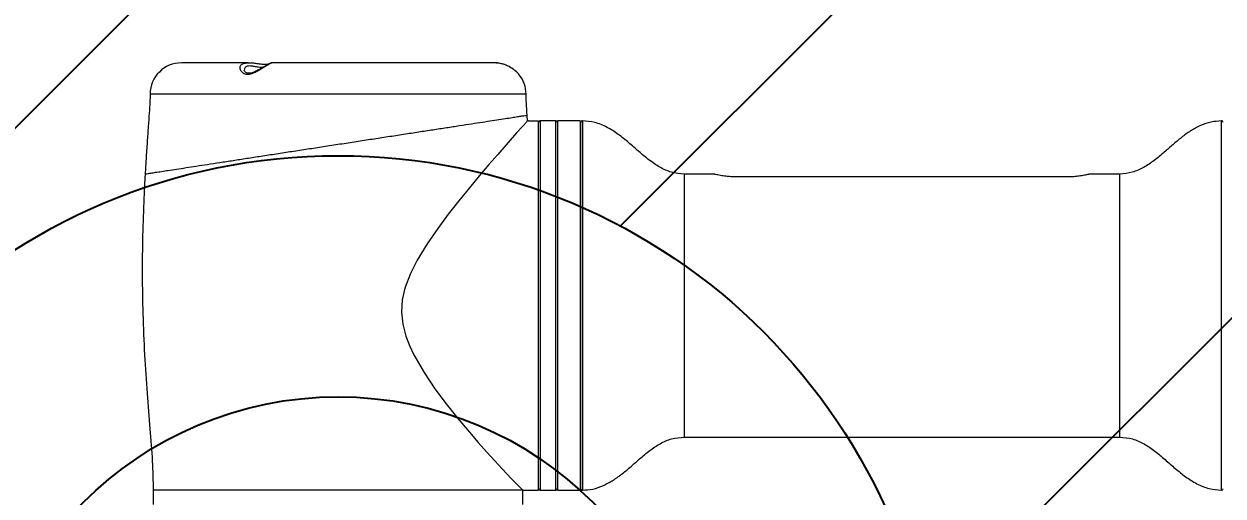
# Model space of a CAD drawing. Header units: millimetres. Extents: x 14 to 206, y 4 to 295.
# Drawn here: x 92.19 to 130.47, y 80.16 to 95.24 of the extents above; entities that cross this region are included whole.
import ezdxf

# ---------------------------------------------------------------- set-up
doc = ezdxf.new("R2010")
doc.units = ezdxf.units.MM
doc.layers.add('标注层', color=3, linetype='Continuous')
doc.styles.add('SLDTEXTSTYLE1', font='ARIAL.TTF', dxfattribs={"width": 0.5688})
doc.styles.add('SLDTEXTSTYLE2', font='ARIAL.TTF', dxfattribs={"width": 0.948})
doc.dimstyles.new('SLDDIMSTYLE1', dxfattribs={"dimtxt": 4.10931, "dimasz": 2, "dimexe": 0, "dimexo": 0.0625, "dimgap": 1.027327, "dimtad": 0, "dimtih": 1, "dimtoh": 1, "dimlfac": 10, "dimrnd": 1e-09, "dimzin": 12, "dimdsep": 46, "dimtxsty": 'SLDTEXTSTYLE1', "dimsah": 1, "dimcen": 0, "dimadec": 0, "dimazin": 3, "dimtfac": 1, "dimtofl": 0, "dimtmove": 0, "dimatfit": 3, "dimfxl": 0, "dimfrac": 2, "dimtolj": 1, "dimtzin": 12, "dimarcsym": 0})

# ---------------------------------------------------------------- blocks, each defined once
blk = doc.blocks.new('_D_5')
at = {"layer": '标注层'}
for p, q in [((30.365, 117.338), (13.78, 117.338)), ((45.332, 107.859), (30.365, 117.338)), ((102.222, 71.831), (45.332, 107.859))]:
    blk.add_line(p, q, dxfattribs=at)
blk.add_solid([(45.332, 107.859), (43.776, 109.141), (43.508, 108.718)], dxfattribs=at)
at = {"layer": '标注层', "attachment_point": 1, "style": 'SLDTEXTSTYLE2'}
for s, insert, char_height in [('S', (13.78, 122.795), 4.233), ('R673.39', (16.03, 122.795), 4.2333)]:
    blk.add_mtext(s, dxfattribs=dict(at, insert=insert, char_height=char_height))

msp = doc.modelspace()

# ---------------------------------------------------------------- hatches: boundary and pattern name
at = {"layer": '标注层'}
h = msp.add_hatch(dxfattribs=at)
h.set_pattern_fill('ANSI31', color=256, scale=5, style=0)
edge = h.paths.add_edge_path(flags=0)
edge.add_arc((102.2219, 71.8307), 67.3392, 0, 360)
edge = h.paths.add_edge_path(flags=0)
edge.add_arc((102.2219, 71.8307), 19.2, 0, 360)

# ---------------------------------------------------------------- linework, layer by layer
at = {"color": 7, "linetype": 'Continuous', "lineweight": 18}
for p, q in [((99.3458, 93.9957), (97.2219, 93.9957)), ((99.9048, 93.9461), (99.873, 93.9451)), ((107.2024, 93.9957), (100.1148, 93.9957)), ((107.9181, 93.7054), (107.8754, 93.7447)), ((108.2692, 92.1427), (108.2562, 92.3237)), ((108.2991, 92.1457), (108.266, 92.1457)), ((108.4719, 92.1431), (108.6219, 92.1431)), ((108.6219, 80.3457), (108.6219, 92.1431)), ((109.1719, 92.1457), (108.6719, 92.1457)), ((109.9519, 92.1457), (109.2219, 92.1457)), ((109.2219, 92.1457), (109.2219, 80.3457)), ((109.9519, 92.1457), (109.9519, 80.3457)), ((109.9719, 91.9957), (109.9519, 91.9957)), ((109.9719, 80.3964), (109.9719, 92.095)), ((114.2552, 90.4457), (113.2719, 90.4457)), ((114.8836, 90.3657), (125.5602, 90.3657)), ((127.1719, 90.4457), (126.1885, 90.4457)), ((113.2719, 82.0457), (127.1719, 82.0457)), ((109.9519, 80.4957), (109.9719, 80.4957)), ((96.3219, 80.3457), (96.3219, 79.8957)), ((108.1219, 80.3457), (108.6219, 80.3457)), ((108.1219, 79.8957), (108.1219, 80.3457)), ((108.6719, 80.3457), (109.1719, 80.3457)), ((109.2219, 80.3457), (109.9519, 80.3457))]:
    msp.add_line(p, q, dxfattribs=at)
at = {"color": 8, "linetype": 'Continuous', "lineweight": 18}
for p, q in [((102.2219, 92.9957), (96.2219, 92.9957)), ((108.2219, 92.9957), (102.2219, 92.9957)), ((108.6719, 92.1457), (108.6719, 80.3457)), ((109.1719, 80.3457), (109.1719, 92.1457)), ((110.0233, 92.1449), (110.0233, 80.3464)), ((130.4204, 80.3464), (130.4204, 92.1449)), ((113.2719, 90.4457), (113.2719, 82.0457)), ((127.1719, 90.4457), (127.1719, 82.0457)), ((108.1219, 80.3457), (96.3219, 80.3457))]:
    msp.add_line(p, q, dxfattribs=at)
at = {"color": 7, "linetype": 'Continuous', "lineweight": 18, "flags": 128}
msp.add_lwpolyline([(108.266, 92.1425), (108.2626, 92.1388), (108.2316, 92.1045), (108.1151, 91.975), (107.9213, 91.7583), (107.6504, 91.4523), (107.3159, 91.0697), (107.0365, 90.7458), (106.7372, 90.3934), (106.4136, 90.0049), (106.079, 89.5925), (105.7396, 89.1595), (105.4005, 88.7043), (105.0616, 88.2143), (104.7455, 87.6951), (104.5282, 87.2649), (104.3552, 86.8024), (104.2718, 86.4274), (104.2467, 86.033), (104.2858, 85.6506), (104.3835, 85.2703), (104.4995, 84.9651), (104.6378, 84.6722), (104.9642, 84.1071), (105.3139, 83.5907), (105.6761, 83.1053), (106.0491, 82.6362), (106.4149, 82.1978), (106.6965, 81.8716), (106.9654, 81.5682), (107.2242, 81.2834), (107.461, 81.0283), (107.7577, 80.7165), (107.8812, 80.5893), (107.9817, 80.4868), (108.0853, 80.3823), (108.1219, 80.3457), (108.1219, 80.3457)], dxfattribs=at)
at = {"color": 7, "linetype": 'Continuous', "lineweight": 18}
for centre, radius, start, end in [((97.2219, 92.9957), 1, 90, 180), ((107.2219, 92.9957), 1, 0, 39.26096), ((108.6719, 92.0957), 0.05, 90, 180), ((109.1719, 92.0957), 0.05, 0, 90), ((110.0219, 92.095), 0.05, 88.34659, 180), ((130.4219, 92.095), 0.05, 0, 91.65341), ((108.6719, 80.3957), 0.05, 180, 270), ((109.1719, 80.3957), 0.05, 270, 0), ((110.0219, 80.3964), 0.05, 180, 271.65341), ((130.4219, 80.3964), 0.05, 268.34659, 360)]:
    msp.add_arc(centre, radius, start, end, dxfattribs=at)
at = {"color": 8, "linetype": 'Continuous', "lineweight": 18}
for points, knots in [([(99.9736, 93.9249), (99.9731, 93.9246), (99.9363, 93.9033), (99.8472, 93.8492), (99.6971, 93.7569), (99.5702, 93.6886), (99.4633, 93.6455), (99.3703, 93.6202), (99.2651, 93.6262), (99.1711, 93.6711), (99.1048, 93.7517), (99.0812, 93.8556), (99.1231, 93.9418), (99.2195, 93.99), (99.3081, 93.9931), (99.3478, 93.9944)], [0, 0, 0, 0, 0.0013032, 0.092746, 0.1973373, 0.289352, 0.3133977, 0.3775664, 0.441563, 0.5016467, 0.5998809, 0.7035281, 0.8249339, 0.9215807, 1, 1, 1, 1]), ([(99.8129, 93.8463), (99.8027, 93.8459), (99.7549, 93.8435), (99.6518, 93.8612), (99.5249, 93.8848), (99.4085, 93.8993), (99.3106, 93.8903), (99.2355, 93.8471), (99.227, 93.7935), (99.2222, 93.7632)], [0, 0, 0, 0, 0.0432211, 0.2025504, 0.3517652, 0.4938869, 0.636167, 0.795027, 1, 1, 1, 1]), ([(100.1152, 93.9928), (100.1153, 93.9937), (100.1156, 93.9975), (100.0664, 93.9772), (100.0039, 93.942), (99.9736, 93.9249)], [0, 0, 0, 0, 0.13394032, 0.57968235, 1, 1, 1, 1]), ([(107.8754, 93.7447), (107.8728, 93.7468), (107.8308, 93.7813), (107.7255, 93.8563), (107.5459, 93.94), (107.3635, 93.9876), (107.2637, 93.9918), (107.218, 93.9937)], [0, 0, 0, 0, 0.01751846, 0.27965723, 0.58623516, 0.81056538, 1, 1, 1, 1]), ([(107.9959, 93.6284), (107.9959, 93.6284), (107.9958, 93.6284), (107.9685, 93.6601), (107.9333, 93.6917), (107.9181, 93.7054)], [0, 0, 0, 0, 0.282183, 0.6893886, 1, 1, 1, 1]), ([(96.0609, 90.4478), (96.0649, 90.4485), (96.0729, 90.4497), (96.1376, 90.4596), (96.2422, 90.4757), (96.3893, 90.4984), (96.5748, 90.5269), (96.7981, 90.5613), (97.0609, 90.6017), (97.3598, 90.6477), (97.6897, 90.6984), (98.0505, 90.7539), (98.4433, 90.8144), (98.8632, 90.879), (99.3035, 90.9467), (99.7647, 91.0177), (100.247, 91.0919), (100.7443, 91.1684), (101.2484, 91.2459), (101.7604, 91.3247), (102.2802, 91.4047), (102.7999, 91.4846), (103.311, 91.5632), (103.8151, 91.6408), (104.3122, 91.7173), (104.7934, 91.7913), (105.2508, 91.8617), (105.6865, 91.9287), (106.1009, 91.9924), (106.4854, 92.0516), (106.8342, 92.1053), (107.1494, 92.1538), (107.4316, 92.1972), (107.6743, 92.2345), (107.8745, 92.2653), (108.0342, 92.2899), (108.1543, 92.3084), (108.2274, 92.3196), (108.259, 92.3245), (108.2533, 92.3236), (108.2521, 92.3234)], [0, 0, 0, 0, 0.0260537, 0.0521074, 0.0789178, 0.1057283, 0.1317919, 0.1578558, 0.1846675, 0.2114795, 0.2377091, 0.263939, 0.2909158, 0.3178928, 0.3443883, 0.370884, 0.3981347, 0.4253854, 0.4521373, 0.4788893, 0.5064101, 0.533931, 0.5608203, 0.5877095, 0.6153823, 0.6430548, 0.6698983, 0.6967418, 0.7243776, 0.7520132, 0.7786405, 0.8052677, 0.8326862, 0.8601043, 0.8864337, 0.9127631, 0.9398721, 0.9669809, 0.9930648, 1, 1, 1, 1])]:
    msp.add_open_spline(points, degree=3, knots=knots, dxfattribs=at)
at = {"color": 7, "linetype": 'Continuous', "lineweight": 18}
for points, knots in [([(99.9389, 93.9185), (99.924, 93.9101), (99.8795, 93.885), (99.7936, 93.835), (99.6851, 93.7732), (99.5798, 93.7188), (99.4869, 93.6808), (99.4061, 93.6608), (99.3399, 93.6608), (99.2907, 93.6769), (99.2506, 93.7052), (99.2243, 93.7442), (99.2233, 93.7567), (99.2228, 93.7629)], [0, 0, 0, 0, 0.0578206, 0.1727448, 0.2895368, 0.3935152, 0.4778852, 0.5477024, 0.6187147, 0.6919106, 0.7780129, 0.8900002, 1, 1, 1, 1]), ([(99.3478, 93.9944), (99.352, 93.9949), (99.3748, 93.9972), (99.4048, 93.9929), (99.4293, 93.9894)], [0, 0, 0, 0, 0.1838254, 1, 1, 1, 1]), ([(100.0208, 93.9618), (100.007, 93.9582), (99.9754, 93.95), (99.8973, 93.9428), (99.7967, 93.9456), (99.6835, 93.9587), (99.5633, 93.9757), (99.4764, 93.9896), (99.4345, 93.991), (99.4309, 93.9911)], [0, 0, 0, 0, 0.13070343, 0.29816418, 0.45811718, 0.62212739, 0.79577202, 0.98261233, 1, 1, 1, 1]), ([(100.1147, 93.9954), (100.1107, 93.995), (100.1013, 93.9943), (100.0885, 93.991), (100.0697, 93.9849), (100.0394, 93.9717), (99.9915, 93.9476), (99.9522, 93.9259), (99.9389, 93.9185)], [0, 0, 0, 0, 0.0446081, 0.1062157, 0.2191522, 0.4788448, 0.8228716, 1, 1, 1, 1]), ([(107.876, 93.7435), (107.8712, 93.7477), (107.8421, 93.7735), (107.7668, 93.8266), (107.6557, 93.8898), (107.5286, 93.9428), (107.3985, 93.9781), (107.2786, 93.9955), (107.2114, 93.9944), (107.1844, 93.9939)], [0, 0, 0, 0, 0.0337524, 0.2059949, 0.3921516, 0.5524378, 0.7250381, 0.8895025, 1, 1, 1, 1]), ([(107.958, 93.6692), (107.9498, 93.6776), (107.9389, 93.689), (107.9227, 93.7029), (107.9186, 93.7064)], [0, 0, 0, 0, 0.7471032, 1, 1, 1, 1]), ([(107.9947, 93.6299), (107.9928, 93.6321), (107.9879, 93.6378), (107.9694, 93.6572), (107.958, 93.6692)], [0, 0, 0, 0, 0.3810729, 1, 1, 1, 1]), ([(96.2219, 92.9957), (96.2197, 92.9103), (96.2145, 92.7087), (96.1904, 92.3654), (96.1603, 91.9429), (96.1248, 91.4533), (96.0903, 90.9476), (96.0705, 90.6061), (96.0613, 90.4478)], [0, 0, 0, 0, 0.10040459, 0.23684825, 0.40433578, 0.59810575, 0.81368083, 1, 1, 1, 1]), ([(108.2562, 92.3237), (108.2561, 92.3252), (108.2468, 92.4555), (108.2306, 92.6793), (108.2244, 92.902), (108.2219, 92.9957)], [0, 0, 0, 0, 0.0067335, 0.5822661, 1, 1, 1, 1]), ([(108.2991, 92.1456), (108.2985, 92.1456), (108.2961, 92.1457), (108.3124, 92.1452), (108.3462, 92.1444), (108.3954, 92.1435), (108.4399, 92.1431), (108.4657, 92.1431), (108.4719, 92.1431)], [0, 0, 0, 0, 0.0739833, 0.2885365, 0.5031227, 0.7177926, 0.9324638, 1, 1, 1, 1]), ([(113.2719, 90.4457), (113.1334, 90.4574), (112.8604, 90.4805), (112.4835, 90.6556), (112.1431, 90.8895), (111.8203, 91.1641), (111.501, 91.4484), (111.1704, 91.7184), (110.8135, 91.9454), (110.4277, 92.108), (110.1546, 92.129), (110.0226, 92.1391)], [0, 0, 0, 0, 0.1104526, 0.2176476, 0.3274396, 0.4408932, 0.5564342, 0.6697952, 0.7819644, 0.8946085, 1, 1, 1, 1]), ([(130.421, 92.1401), (130.3108, 92.1329), (130.0801, 92.1178), (129.7478, 91.9992), (129.4329, 91.8266), (129.1427, 91.6145), (128.8678, 91.3818), (128.584, 91.1299), (128.2827, 90.8758), (127.9472, 90.6485), (127.576, 90.4793), (127.308, 90.457), (127.1719, 90.4457)], [0, 0, 0, 0, 0.0880134, 0.1842094, 0.2791835, 0.3748288, 0.4712179, 0.5673644, 0.6785781, 0.7862267, 0.8914726, 1, 1, 1, 1]), ([(96.0613, 90.4478), (96.0589, 90.408), (96.0439, 90.1584), (96.0125, 89.5032), (95.9765, 88.4691), (95.9644, 87.2267), (95.9843, 85.9559), (96.0372, 84.6942), (96.1185, 83.4723), (96.209, 82.3409), (96.2963, 81.31), (96.3137, 80.6554), (96.3219, 80.3457)], [0, 0, 0, 0, 0.0118348, 0.074172, 0.1945403, 0.3187162, 0.4426436, 0.5714608, 0.6932203, 0.8058262, 0.9081194, 1, 1, 1, 1]), ([(114.2552, 90.4448), (114.2539, 90.4451), (114.2379, 90.4487), (114.3018, 90.4338), (114.4398, 90.4054), (114.6211, 90.3793), (114.7693, 90.3672), (114.8541, 90.3661), (114.8836, 90.3657)], [0, 0, 0, 0, 0.0235727, 0.3036691, 0.5829609, 0.7758834, 0.9221979, 1, 1, 1, 1]), ([(125.5602, 90.3657), (125.6115, 90.3668), (125.7269, 90.3695), (125.9019, 90.3894), (126.0569, 90.4158), (126.171, 90.4406), (126.1826, 90.4434), (126.1885, 90.4448)], [0, 0, 0, 0, 0.1356079, 0.3047141, 0.5285615, 0.7567901, 1, 1, 1, 1]), ([(110.0246, 80.3515), (110.1342, 80.3587), (110.3642, 80.3738), (110.6959, 80.4922), (111.0108, 80.6648), (111.301, 80.8769), (111.5759, 81.1095), (111.8597, 81.3614), (112.1611, 81.6155), (112.4966, 81.8429), (112.8677, 82.0121), (113.1358, 82.0344), (113.2719, 82.0457)], [0, 0, 0, 0, 0.0875718, 0.1838146, 0.2788345, 0.3745262, 0.4709619, 0.567155, 0.6784224, 0.7861232, 0.8914201, 1, 1, 1, 1]), ([(127.1719, 82.0457), (127.3104, 82.034), (127.5833, 82.0108), (127.9602, 81.8358), (128.3006, 81.6018), (128.6234, 81.3272), (128.9427, 81.043), (129.2733, 80.773), (129.6303, 80.546), (130.0153, 80.3836), (130.2877, 80.3626), (130.4191, 80.3525)], [0, 0, 0, 0, 0.1105157, 0.2177716, 0.3276258, 0.4411438, 0.5567506, 0.670176, 0.7824088, 0.895117, 1, 1, 1, 1])]:
    msp.add_open_spline(points, degree=3, knots=knots, dxfattribs=at)
at = {"layer": '标注层'}
for radius in [67.3392, 19.2, 11.5]:
    msp.add_circle((102.2219, 71.8307), radius, dxfattribs=at)

# ---------------------------------------------------------------- dimensions: what is measured, and where the dimension line sits
dim = msp.add_radius_dim(center=(102.2219, 71.8307), mpoint=(45.3317, 107.8594), text='S<>', dimstyle='SLDDIMSTYLE1', dxfattribs=at)
dim.commit()
dim.dimension.update_dxf_attribs({"geometry": '_D_5', "text_midpoint": (21.279, 120.4933), "dimtype": 164})

doc.saveas('drawing.dxf')
